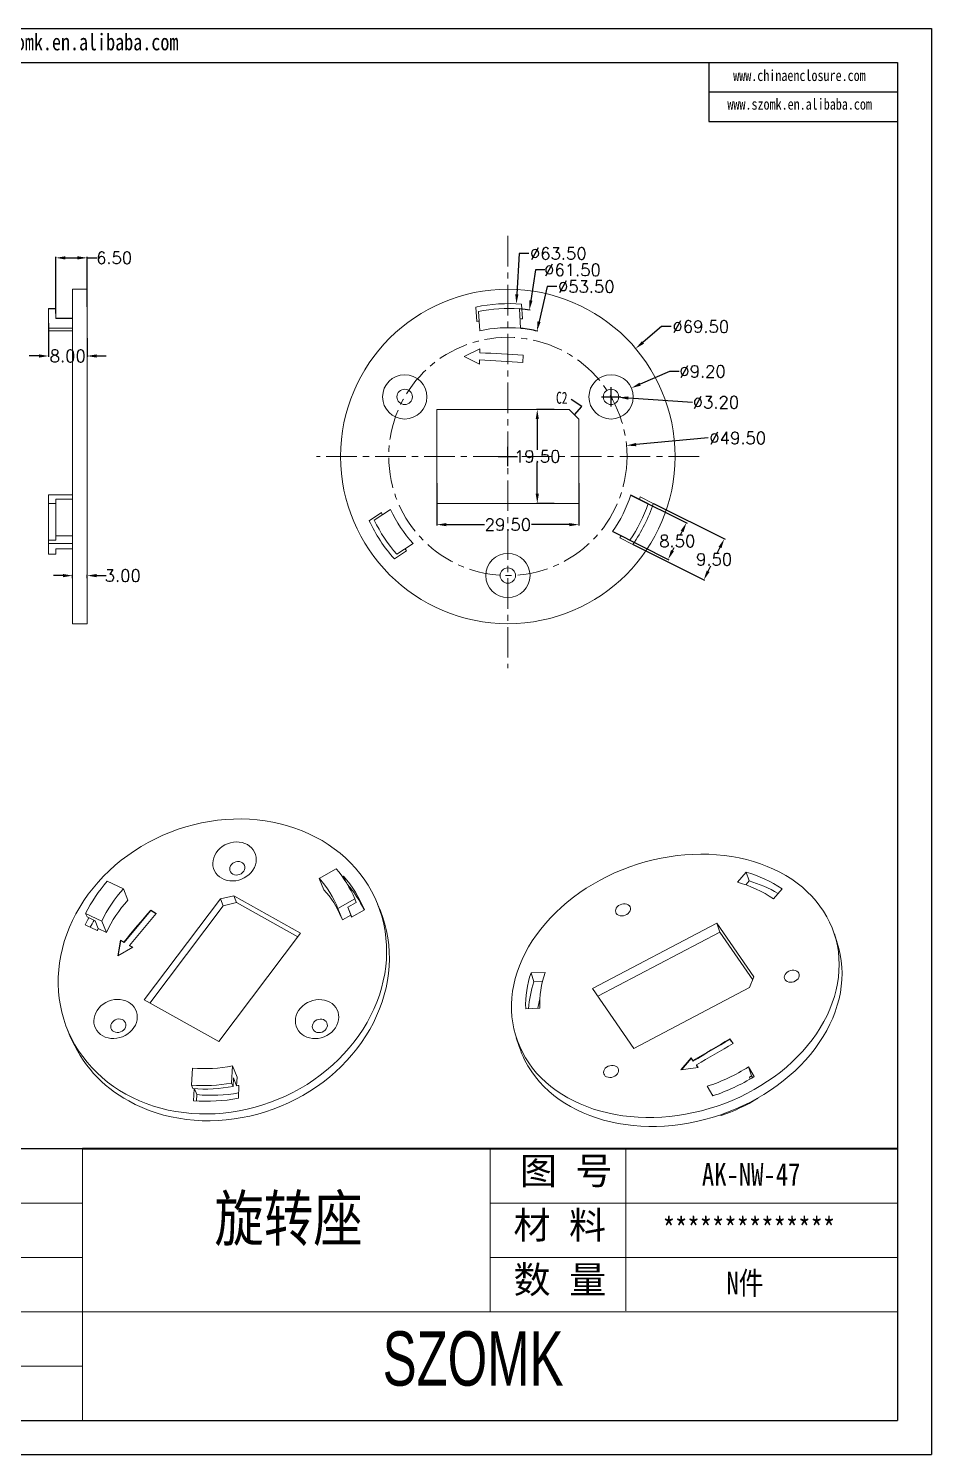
# Model space of a CAD drawing. Header units: inches. Extents: x 1184 to 3641, y 573 to 1047.
# Drawn here: x 3453.3 to 3640.9, y 573 to 869.2 of the extents above; entities that cross this region are included whole.
import ezdxf

# ---------------------------------------------------------------- set-up
doc = ezdxf.new("R2010")
doc.units = ezdxf.units.IN
doc.linetypes.add('CENTER', pattern=[10.16, 6.35, -1.27, 1.27, -1.27])
doc.layers.add('10', color=7, linetype='Continuous')
doc.layers.add('文字', color=81, linetype='Continuous')
doc.layers.add('粗实线', color=7, linetype='Continuous', lineweight=30)
doc.layers.add('细实线', color=3, linetype='Continuous', lineweight=9)
doc.styles.add('SLDTEXTSTYLE6', font='TXT', dxfattribs={"width": 0.7})
doc.styles.get("Standard").update_dxf_attribs({"font": 'txt', "bigfont": 'gbcbig.shx'})
doc.styles.add('宋体', font='', dxfattribs={"width": 0.8, "height": 3.5})
doc.styles.add('长仿宋', font='', dxfattribs={"width": 0.7, "height": 4})
doc.styles.get('宋体').set_extended_font_data('SimSun')
doc.styles.get('长仿宋').set_extended_font_data('SimSun')
doc.dimstyles.new('1', dxfattribs={"dimtxt": 0.5, "dimasz": 0.3, "dimexe": 0.18, "dimexo": 0.0625, "dimgap": 0.09, "dimtad": 0, "dimtih": 1, "dimtoh": 1, "dimzin": 0, "dimdsep": 46, "dimtxsty": 'Standard', "dimcen": 0, "dimadec": 0, "dimazin": 2, "dimtfac": 1, "dimtofl": 0, "dimtmove": 0, "dimatfit": 3, "dimfxl": 1, "dimtolj": 1, "dimtzin": 0, "dimarcsym": 0})
doc.dimstyles.new('2.5', dxfattribs={"dimtxt": 2.5, "dimasz": 2, "dimexe": 0.18, "dimexo": 0.0625, "dimgap": 0.09, "dimtad": 0, "dimtih": 1, "dimtoh": 1, "dimzin": 0, "dimdsep": 46, "dimtxsty": 'Standard', "dimcen": 2, "dimadec": 0, "dimazin": 0, "dimtfac": 1, "dimtofl": 0, "dimtmove": 0, "dimatfit": 3, "dimfxl": 1, "dimtolj": 1, "dimtzin": 0, "dimarcsym": 0})

# ---------------------------------------------------------------- blocks, each defined once
blk = doc.blocks.new('*D36')
at = {"color": 0, "lineweight": -2, "transparency": 16777216}
for p, q in [((3584.84, 807.31), (3580.97, 804.04)), ((3586.84, 807.31), (3584.84, 807.31)), ((3552.89, 778.33), (3552.89, 782.33)), ((3550.89, 780.33), (3554.89, 780.33))]:
    blk.add_line(p, q, dxfattribs=at)
at = {"color": 0, "transparency": 16777216}
blk.add_solid([(3580.76, 804.29), (3581.19, 803.78), (3579.44, 802.75)], dxfattribs=at)
at = {"layer": 'Defpoints', "color": 0, "transparency": 16777216}
for p in [(3579.44, 802.75), (3526.34, 757.91)]:
    blk.add_point(p, dxfattribs=at)
at = {"color": 0, "transparency": 16777216, "insert": (3592.98, 807.31), "char_height": 2.5, "attachment_point": 5}
blk.add_mtext('\\A1;∅69.50', dxfattribs=at)
blk = doc.blocks.new('*D37')
at = {"color": 0, "lineweight": -2, "transparency": 16777216}
for p, q in [((3555.24, 822.5), (3554.77, 814.03)), ((3557.24, 822.5), (3555.24, 822.5)), ((3552.89, 778.33), (3552.89, 782.33)), ((3550.89, 780.33), (3554.89, 780.33))]:
    blk.add_line(p, q, dxfattribs=at)
at = {"color": 0, "transparency": 16777216}
blk.add_solid([(3554.43, 814.05), (3555.1, 814.01), (3554.65, 812.03)], dxfattribs=at)
at = {"layer": 'Defpoints', "color": 0, "transparency": 16777216}
for p in [(3554.65, 812.03), (3551.13, 748.63)]:
    blk.add_point(p, dxfattribs=at)
at = {"color": 0, "transparency": 16777216, "insert": (3563.37, 822.5), "char_height": 2.5, "attachment_point": 5}
blk.add_mtext('\\A1;∅63.50', dxfattribs=at)
blk = doc.blocks.new('*D38')
at = {"color": 0, "lineweight": -2, "transparency": 16777216}
for p, q in [((3558.6, 819.08), (3557.67, 812.73)), ((3560.6, 819.08), (3558.6, 819.08)), ((3552.89, 778.33), (3552.89, 782.33)), ((3550.89, 780.33), (3554.89, 780.33))]:
    blk.add_line(p, q, dxfattribs=at)
blk.add_arc((3552.89, 780.33), 30.75, 81.2836, 85.4046, dxfattribs=at)
at = {"color": 0, "transparency": 16777216}
blk.add_solid([(3557.34, 812.78), (3558, 812.68), (3557.37, 810.75)], dxfattribs=at)
at = {"layer": 'Defpoints', "color": 0, "transparency": 16777216}
for p in [(3557.37, 810.75), (3548.41, 749.91)]:
    blk.add_point(p, dxfattribs=at)
at = {"color": 0, "transparency": 16777216, "insert": (3566.32, 819.08), "char_height": 2.5, "attachment_point": 5}
blk.add_mtext('\\A1;∅61.50', dxfattribs=at)
blk = doc.blocks.new('*D39')
at = {"color": 0, "lineweight": -2, "transparency": 16777216}
for p, q in [((3561.06, 815.61), (3559.38, 808.34)), ((3563.06, 815.61), (3561.06, 815.61)), ((3552.89, 778.33), (3552.89, 782.33)), ((3550.89, 780.33), (3554.89, 780.33))]:
    blk.add_line(p, q, dxfattribs=at)
blk.add_arc((3552.89, 780.33), 26.75, 76.5798, 84.1897, dxfattribs=at)
at = {"color": 0, "transparency": 16777216}
blk.add_solid([(3559.05, 808.41), (3559.7, 808.26), (3558.93, 806.39)], dxfattribs=at)
at = {"layer": 'Defpoints', "color": 0, "transparency": 16777216}
for p in [(3558.93, 806.39), (3546.86, 754.27)]:
    blk.add_point(p, dxfattribs=at)
at = {"color": 0, "transparency": 16777216, "insert": (3569.19, 815.61), "char_height": 2.5, "attachment_point": 5}
blk.add_mtext('\\A1;∅53.50', dxfattribs=at)
blk = doc.blocks.new('*D40')
at = {"color": 0, "lineweight": -2, "transparency": 16777216}
for p, q in [((3586.45, 797.99), (3580.38, 795.34)), ((3588.45, 797.99), (3586.45, 797.99)), ((3574.33, 790.7), (3574.33, 794.7)), ((3572.33, 792.7), (3576.33, 792.7))]:
    blk.add_line(p, q, dxfattribs=at)
at = {"color": 0, "transparency": 16777216}
blk.add_solid([(3580.24, 795.65), (3580.51, 795.04), (3578.54, 794.54)], dxfattribs=at)
at = {"layer": 'Defpoints', "color": 0, "transparency": 16777216}
for p in [(3578.54, 794.54), (3570.11, 790.87)]:
    blk.add_point(p, dxfattribs=at)
at = {"color": 0, "transparency": 16777216, "insert": (3593.33, 797.99), "char_height": 2.5, "attachment_point": 5}
blk.add_mtext('\\A1;∅9.20', dxfattribs=at)
blk = doc.blocks.new('*D41')
at = {"color": 0, "lineweight": -2, "transparency": 16777216}
for p, q in [((3574.33, 790.7), (3574.33, 794.7)), ((3572.33, 792.7), (3576.33, 792.7)), ((3591.24, 791.57), (3577.92, 792.46))]:
    blk.add_line(p, q, dxfattribs=at)
at = {"color": 0, "transparency": 16777216}
blk.add_solid([(3577.94, 792.8), (3577.9, 792.13), (3575.92, 792.6)], dxfattribs=at)
at = {"layer": 'Defpoints', "color": 0, "transparency": 16777216}
for p in [(3572.73, 792.81), (3575.92, 792.6)]:
    blk.add_point(p, dxfattribs=at)
at = {"color": 0, "transparency": 16777216, "insert": (3596.13, 791.57), "char_height": 2.5, "attachment_point": 5}
blk.add_mtext('\\A1;∅3.20', dxfattribs=at)
blk = doc.blocks.new('*D42')
at = {"color": 0, "lineweight": -2, "transparency": 16777216}
for p, q in [((3578.47, 772.31), (3590.15, 766.48)), ((3574.68, 764.7), (3586.35, 758.87)), ((3589.09, 764.77), (3588.76, 764.09)), ((3587.08, 760.74), (3587.42, 761.41))]:
    blk.add_line(p, q, dxfattribs=at)
at = {"color": 0, "transparency": 16777216}
for points in [[(3588.8, 764.92), (3589.39, 764.62), (3589.99, 766.56)], [(3586.79, 760.89), (3587.38, 760.59), (3586.19, 758.95)]]:
    blk.add_solid(points, dxfattribs=at)
at = {"layer": 'Defpoints', "color": 0, "transparency": 16777216}
for p in [(3578.42, 772.33), (3574.62, 764.73), (3586.19, 758.95)]:
    blk.add_point(p, dxfattribs=at)
at = {"color": 0, "transparency": 16777216, "insert": (3588.09, 762.75), "char_height": 2.5, "attachment_point": 5}
blk.add_mtext('\\A1;8.50', dxfattribs=at)
blk = doc.blocks.new('*D43')
at = {"color": 0, "lineweight": -2, "transparency": 16777216}
for p, q in [((3583.16, 770.53), (3598.01, 763.11)), ((3578.91, 762.03), (3593.77, 754.61)), ((3596.96, 761.4), (3596.4, 760.28)), ((3594.5, 756.48), (3595.06, 757.6))]:
    blk.add_line(p, q, dxfattribs=at)
at = {"color": 0, "transparency": 16777216}
for points in [[(3596.66, 761.55), (3597.25, 761.25), (3597.85, 763.19)], [(3594.2, 756.63), (3594.8, 756.33), (3593.6, 754.69)]]:
    blk.add_solid(points, dxfattribs=at)
at = {"layer": 'Defpoints', "color": 0, "transparency": 16777216}
for p in [(3583.1, 770.55), (3578.86, 762.06), (3597.85, 763.19)]:
    blk.add_point(p, dxfattribs=at)
at = {"color": 0, "transparency": 16777216, "insert": (3595.73, 758.94), "char_height": 2.5, "attachment_point": 5}
blk.add_mtext('\\A1;9.50', dxfattribs=at)
blk = doc.blocks.new('*D44')
at = {"color": 0, "lineweight": -2, "transparency": 16777216}
for p, q in [((3552.89, 778.33), (3552.89, 782.33)), ((3594.51, 784.16), (3579.53, 782.78)), ((3550.89, 780.33), (3554.89, 780.33))]:
    blk.add_line(p, q, dxfattribs=at)
at = {"color": 0, "transparency": 16777216}
blk.add_solid([(3579.5, 783.12), (3579.56, 782.45), (3577.54, 782.6)], dxfattribs=at)
at = {"layer": 'Defpoints', "color": 0, "transparency": 16777216}
for p in [(3577.54, 782.6), (3528.25, 778.06)]:
    blk.add_point(p, dxfattribs=at)
at = {"color": 0, "transparency": 16777216, "insert": (3600.64, 784.16), "char_height": 2.5, "attachment_point": 5}
blk.add_mtext('\\A1;∅49.50', dxfattribs=at)
blk = doc.blocks.new('*D45')
at = {"color": 0, "lineweight": -2, "transparency": 16777216}
for p, q in [((3538.14, 774.76), (3538.14, 765.98)), ((3567.64, 774.76), (3567.64, 765.98)), ((3540.14, 766.16), (3548.01, 766.16)), ((3565.64, 766.16), (3557.77, 766.16))]:
    blk.add_line(p, q, dxfattribs=at)
at = {"color": 0, "transparency": 16777216}
for points in [[(3540.14, 766.49), (3540.14, 765.82), (3538.14, 766.16)], [(3565.64, 766.49), (3565.64, 765.82), (3567.64, 766.16)]]:
    blk.add_solid(points, dxfattribs=at)
at = {"layer": 'Defpoints', "color": 0, "transparency": 16777216}
for p in [(3538.14, 774.82), (3567.64, 774.82), (3567.64, 766.16)]:
    blk.add_point(p, dxfattribs=at)
at = {"color": 0, "transparency": 16777216, "insert": (3552.89, 766.16), "char_height": 2.5, "attachment_point": 5}
blk.add_mtext('\\A1;29.50', dxfattribs=at)
blk = doc.blocks.new('*D46')
at = {"color": 0, "lineweight": -2, "transparency": 16777216}
for p, q in [((3562.52, 790.08), (3558.82, 790.08)), ((3559, 788.08), (3559, 781.67)), ((3559, 772.58), (3559, 778.99)), ((3562.52, 770.58), (3558.82, 770.58))]:
    blk.add_line(p, q, dxfattribs=at)
at = {"color": 0, "transparency": 16777216}
for points in [[(3558.67, 788.08), (3559.33, 788.08), (3559, 790.08)], [(3558.67, 772.58), (3559.33, 772.58), (3559, 770.58)]]:
    blk.add_solid(points, dxfattribs=at)
at = {"layer": 'Defpoints', "color": 0, "transparency": 16777216}
for p in [(3559, 790.08), (3562.58, 790.08), (3562.58, 770.58)]:
    blk.add_point(p, dxfattribs=at)
at = {"color": 0, "transparency": 16777216, "insert": (3559, 780.33), "char_height": 2.5, "attachment_point": 5}
blk.add_mtext('\\A1;19.50', dxfattribs=at)
blk = doc.blocks.new('*D55')
at = {"color": 0, "lineweight": -2, "transparency": 16777216}
for p, q in [((3460.47, 755.56), (3458.47, 755.56)), ((3462.47, 755.07), (3462.47, 755.74)), ((3465.47, 755.07), (3465.47, 755.74)), ((3467.47, 755.56), (3469.47, 755.56))]:
    blk.add_line(p, q, dxfattribs=at)
at = {"color": 0, "transparency": 16777216}
for points in [[(3460.47, 755.9), (3460.47, 755.23), (3462.47, 755.56)], [(3467.47, 755.9), (3467.47, 755.23), (3465.47, 755.56)]]:
    blk.add_solid(points, dxfattribs=at)
at = {"layer": 'Defpoints', "color": 0, "transparency": 16777216}
for p in [(3465.47, 755.56), (3462.47, 755.01), (3465.47, 755.01)]:
    blk.add_point(p, dxfattribs=at)
at = {"color": 0, "transparency": 16777216, "insert": (3472.89, 755.56), "char_height": 2.5, "attachment_point": 5}
blk.add_mtext('\\A1;3.00', dxfattribs=at)
blk = doc.blocks.new('*D56')
at = {"color": 0, "lineweight": -2, "transparency": 16777216}
for p, q in [((3457.47, 808.01), (3457.47, 801.02)), ((3465.47, 804.89), (3465.47, 801.02)), ((3455.47, 801.2), (3453.47, 801.2)), ((3467.47, 801.2), (3469.47, 801.2))]:
    blk.add_line(p, q, dxfattribs=at)
at = {"color": 0, "transparency": 16777216}
for points in [[(3455.47, 801.53), (3455.47, 800.86), (3457.47, 801.2)], [(3467.47, 801.53), (3467.47, 800.86), (3465.47, 801.2)]]:
    blk.add_solid(points, dxfattribs=at)
at = {"layer": 'Defpoints', "color": 0, "transparency": 16777216}
for p in [(3457.47, 808.07), (3465.47, 804.95), (3457.47, 801.2)]:
    blk.add_point(p, dxfattribs=at)
at = {"color": 0, "transparency": 16777216, "insert": (3461.47, 801.2), "char_height": 2.5, "attachment_point": 5}
blk.add_mtext('\\A1;8.00', dxfattribs=at)
blk = doc.blocks.new('*D57')
at = {"color": 0, "lineweight": -2, "transparency": 16777216}
for p, q in [((3458.97, 810.04), (3458.97, 821.77)), ((3460.97, 821.59), (3463.47, 821.59)), ((3465.47, 811.38), (3465.47, 821.77)), ((3465.47, 821.59), (3467.47, 821.59))]:
    blk.add_line(p, q, dxfattribs=at)
at = {"color": 0, "transparency": 16777216}
for points in [[(3460.97, 821.92), (3460.97, 821.25), (3458.97, 821.59)], [(3463.47, 821.92), (3463.47, 821.25), (3465.47, 821.59)]]:
    blk.add_solid(points, dxfattribs=at)
at = {"layer": 'Defpoints', "color": 0, "transparency": 16777216}
for p in [(3465.47, 821.59), (3458.97, 809.98), (3465.47, 811.32)]:
    blk.add_point(p, dxfattribs=at)
at = {"color": 0, "transparency": 16777216, "insert": (3471.1, 821.59), "char_height": 2.5, "attachment_point": 5}
blk.add_mtext('\\A1;6.50', dxfattribs=at)

msp = doc.modelspace()

# ---------------------------------------------------------------- linework, layer by layer
for p, q in [((3221.863, 869.241), (3640.894, 869.241)), ((3640.894, 869.241), (3640.894, 572.957)), ((3232.706, 862.187), (3633.839, 862.187)), ((3594.648, 862.187), (3594.648, 849.939)), ((3633.839, 862.187), (3633.839, 580.011)), ((3594.648, 856.063), (3633.839, 856.063)), ((3594.648, 849.939), (3633.839, 849.939)), ((3464.534, 636.446), (3379.881, 636.446)), ((3232.706, 580.011), (3633.839, 580.011)), ((3221.863, 572.957), (3640.894, 572.957))]:
    msp.add_line(p, q)
at = {"color": 1, "linetype": 'CENTER', "lineweight": 0}
for p, q in [((3552.892, 826.157), (3552.892, 736.322)), ((3592.642, 780.329), (3513.142, 780.329))]:
    msp.add_line(p, q, dxfattribs=at)
at = {"color": 7, "linetype": 'Continuous', "lineweight": 15}
for p, q in [((3465.471, 815.079), (3462.471, 815.079)), ((3462.471, 815.079), (3462.471, 745.579)), ((3465.471, 815.079), (3465.471, 745.579)), ((3555.736, 811.952), (3555.919, 808.919)), ((3458.971, 811.079), (3457.471, 811.079)), ((3457.471, 810.985), (3457.471, 811.079)), ((3457.471, 806.948), (3457.471, 810.985)), ((3458.971, 810.985), (3457.471, 810.985)), ((3458.971, 810.985), (3458.971, 811.079)), ((3458.971, 808.968), (3458.971, 810.985)), ((3462.471, 809.079), (3458.971, 809.079)), ((3458.971, 808.968), (3462.471, 808.968)), ((3546.437, 808.345), (3546.253, 811.377)), ((3546.809, 810.471), (3547.053, 806.434)), ((3555.538, 806.948), (3555.293, 810.985)), ((3457.471, 806.948), (3462.471, 806.948)), ((3457.471, 806.434), (3457.471, 806.948)), ((3457.471, 806.434), (3462.471, 806.434)), ((3547.093, 802.721), (3543.816, 801.099)), ((3547.016, 799.521), (3543.816, 801.099)), ((3547.016, 800.373), (3547.016, 799.521)), ((3547.093, 801.871), (3547.093, 802.721)), ((3556.093, 801.371), (3556.002, 799.874)), ((3538.142, 790.079), (3565.642, 790.079)), ((3538.142, 770.579), (3538.142, 790.079)), ((3565.642, 790.079), (3567.642, 788.079)), ((3567.642, 788.079), (3567.642, 770.579)), ((3457.471, 772.333), (3462.471, 772.333)), ((3457.471, 770.526), (3457.471, 772.333)), ((3458.971, 770.526), (3457.471, 770.526)), ((3457.471, 762.921), (3457.471, 770.526)), ((3458.971, 771.429), (3462.471, 771.429)), ((3458.971, 770.526), (3458.971, 771.429)), ((3458.971, 762.921), (3458.971, 770.526)), ((3567.642, 770.579), (3538.142, 770.579)), ((3582.038, 770.526), (3578.419, 772.333)), ((3580.382, 771.912), (3583.1, 770.555)), ((3524.084, 766.981), (3526.618, 768.656)), ((3528.516, 769.311), (3525.142, 767.081)), ((3574.622, 764.728), (3578.24, 762.921)), ((3458.971, 762.921), (3457.471, 762.921)), ((3457.471, 762.22), (3457.471, 762.921)), ((3457.471, 762.22), (3462.471, 762.22)), ((3457.471, 759.99), (3457.471, 762.22)), ((3458.971, 763.824), (3462.471, 763.824)), ((3529.83, 759.99), (3533.204, 762.22)), ((3578.856, 762.055), (3576.138, 763.412)), ((3458.971, 759.99), (3457.471, 759.99)), ((3458.971, 761.104), (3462.471, 761.104)), ((3458.971, 759.99), (3458.971, 761.104)), ((3531.857, 760.731), (3529.323, 759.056)), ((3462.471, 745.579), (3465.471, 745.579)), ((3517.238, 694.632), (3513.715, 692.667)), ((3602.396, 693.967), (3600.611, 691.848)), ((3602.999, 692.118), (3602.396, 693.967)), ((3473.013, 690.483), (3469.663, 692.079)), ((3473.013, 690.483), (3473.96, 688.126)), ((3513.715, 692.667), (3514.663, 690.31)), ((3518.544, 692.969), (3518.776, 693.099)), ((3518.776, 693.099), (3519.247, 691.926)), ((3602.999, 692.118), (3602.317, 691.308)), ((3608.058, 688.383), (3609.843, 690.502)), ((3477.335, 667.397), (3493.192, 688.391)), ((3493.192, 688.391), (3495.935, 689.035)), ((3493.761, 686.977), (3493.192, 688.391)), ((3496.504, 687.621), (3493.761, 686.977)), ((3495.935, 689.035), (3509.842, 681.308)), ((3495.935, 689.035), (3496.504, 687.621)), ((3496.504, 687.621), (3509.258, 680.535)), ((3517.569, 686.411), (3521.092, 688.375)), ((3519.616, 686.687), (3521.376, 687.668)), ((3521.376, 687.668), (3521.092, 688.375)), ((3465.463, 684.667), (3465.179, 685.375)), ((3465.179, 685.375), (3468.528, 683.779)), ((3465.463, 684.667), (3467.137, 683.87)), ((3478.487, 666.756), (3493.761, 686.977)), ((3478.712, 686.087), (3479.85, 685.357)), ((3478.75, 685.993), (3478.712, 686.087)), ((3478.75, 685.993), (3479.812, 685.312)), ((3517.569, 686.411), (3518.517, 684.054)), ((3518.517, 684.054), (3520.28, 685.037)), ((3520.442, 684.633), (3519.616, 686.687)), ((3519.616, 686.687), (3520.28, 685.037)), ((3523.083, 686.106), (3520.437, 684.63)), ((3526.398, 685.902), (3525.83, 687.317)), ((3467.602, 681.795), (3465.086, 682.993)), ((3467.137, 683.87), (3467.8, 682.22)), ((3467.8, 682.22), (3469.476, 681.422)), ((3468.528, 683.779), (3469.476, 681.422)), ((3596.316, 683.356), (3570.481, 669.747)), ((3596.919, 681.506), (3571.576, 668.157)), ((3603.997, 672.19), (3596.316, 683.356)), ((3596.919, 681.506), (3596.316, 683.356)), ((3603.752, 671.574), (3596.919, 681.506)), ((3472.45, 679.812), (3471.849, 676.594)), ((3472.487, 679.718), (3471.911, 676.629)), ((3473.125, 679.437), (3472.45, 679.812)), ((3472.487, 679.718), (3472.45, 679.812)), ((3473.163, 679.342), (3472.487, 679.718)), ((3473.163, 679.342), (3473.125, 679.437)), ((3474.272, 678.717), (3474.949, 678.341)), ((3474.309, 678.623), (3474.272, 678.717)), ((3474.309, 678.623), (3474.883, 678.304)), ((3509.842, 681.308), (3492.831, 658.787)), ((3621.319, 679.255), (3620.716, 681.105)), ((3474.949, 678.341), (3471.849, 676.594)), ((3560.655, 673.132), (3557.701, 673.032)), ((3558.304, 671.182), (3557.701, 673.032)), ((3560.086, 671.242), (3558.304, 671.182)), ((3570.481, 669.747), (3579.04, 657.306)), ((3579.04, 657.306), (3603.123, 669.991)), ((3603.997, 672.19), (3603.123, 669.991)), ((3492.831, 658.787), (3477.335, 667.397)), ((3556.591, 665.558), (3559.546, 665.659)), ((3461.347, 661.389), (3461.916, 659.975)), ((3554.64, 659.557), (3555.244, 657.707)), ((3599.716, 658.382), (3598.98, 659.296)), ((3599.02, 659.172), (3598.98, 659.296)), ((3599.676, 658.358), (3599.02, 659.172)), ((3590.955, 655.375), (3588.845, 652.892)), ((3590.996, 655.252), (3589.009, 652.914)), ((3591.329, 654.832), (3590.955, 655.375)), ((3590.996, 655.252), (3590.955, 655.375)), ((3591.37, 654.708), (3590.996, 655.252)), ((3591.37, 654.708), (3591.329, 654.832)), ((3487.341, 653.236), (3487.167, 649.675)), ((3495.505, 650.122), (3495.679, 653.683)), ((3495.679, 653.683), (3496.626, 651.326)), ((3592.427, 653.369), (3588.845, 652.892)), ((3592.054, 653.911), (3592.427, 653.369)), ((3592.094, 653.788), (3592.054, 653.911)), ((3592.094, 653.788), (3592.386, 653.363)), ((3604.047, 651.466), (3602.877, 653.486)), ((3603.48, 651.636), (3602.877, 653.486)), ((3487.452, 648.968), (3487.167, 649.675)), ((3487.584, 646.466), (3487.705, 648.951)), ((3487.793, 648.945), (3488.283, 647.726)), ((3495.79, 649.415), (3495.505, 650.122)), ((3495.79, 649.415), (3495.876, 651.194)), ((3495.876, 651.194), (3496.54, 649.544)), ((3496.54, 649.544), (3496.626, 651.326)), ((3497.033, 649.641), (3496.903, 646.966)), ((3594.321, 649.478), (3595.491, 647.458)), ((3603.197, 650.954), (3603.061, 651.372)), ((3603.702, 651.254), (3603.48, 651.636)), ((3488.22, 646.42), (3488.283, 647.726)), ((3595.51, 647.465), (3595.405, 647.786)), ((3604.822, 647.016), (3604.844, 646.947)), ((3597.188, 643.36), (3597.088, 643.534)), ((3597.127, 643.548), (3597.188, 643.36))]:
    msp.add_line(p, q, dxfattribs=at)
at = {"color": 7, "linetype": 'Continuous', "lineweight": 15, "flags": 128}
for points in [[(3473.55, 647.823), (3472.229, 648.602), (3470.959, 649.441), (3469.742, 650.34), (3468.583, 651.296), (3467.482, 652.306), (3466.443, 653.369), (3465.469, 654.481), (3464.561, 655.64), (3463.723, 656.844), (3462.955, 658.09), (3462.26, 659.374), (3461.639, 660.693), (3461.094, 662.045), (3460.626, 663.426), (3460.236, 664.833), (3459.925, 666.263), (3459.694, 667.712), (3459.543, 669.176), (3459.474, 670.653), (3459.485, 672.139), (3459.577, 673.63), (3459.75, 675.122), (3460.003, 676.613), (3460.335, 678.098), (3460.747, 679.575), (3461.236, 681.039), (3461.802, 682.487), (3462.444, 683.916), (3463.159, 685.322), (3463.947, 686.703), (3464.805, 688.053), (3465.731, 689.372), (3466.723, 690.655), (3467.779, 691.899), (3468.896, 693.102), (3470.072, 694.26), (3471.303, 695.37), (3472.588, 696.431), (3473.922, 697.44), (3475.303, 698.394), (3476.727, 699.291), (3478.191, 700.129), (3479.692, 700.905), (3481.226, 701.619), (3482.789, 702.268), (3484.377, 702.85), (3485.988, 703.366), (3487.616, 703.812), (3489.259, 704.188), (3490.912, 704.494), (3492.571, 704.728), (3494.233, 704.89), (3495.893, 704.98), (3497.548, 704.997), (3499.193, 704.941), (3500.825, 704.813), (3502.44, 704.613), (3504.034, 704.34), (3505.603, 703.997), (3507.143, 703.584), (3508.652, 703.101), (3510.124, 702.549), (3511.558, 701.931), (3512.949, 701.248), (3514.294, 700.501), (3515.59, 699.691), (3516.833, 698.822), (3518.022, 697.895), (3519.152, 696.911), (3520.222, 695.875), (3521.229, 694.787), (3522.17, 693.65), (3523.044, 692.468), (3523.847, 691.243), (3524.579, 689.978), (3525.237, 688.676), (3525.82, 687.34), (3526.327, 685.973), (3526.756, 684.579), (3527.107, 683.16), (3527.377, 681.72), (3527.568, 680.263), (3527.678, 678.792), (3527.708, 677.31), (3527.656, 675.822), (3527.524, 674.33), (3527.311, 672.838), (3527.018, 671.349), (3526.646, 669.868), (3526.195, 668.397), (3525.667, 666.94), (3525.063, 665.501), (3524.385, 664.083), (3523.633, 662.69), (3522.81, 661.324), (3521.918, 659.988), (3520.958, 658.687), (3519.934, 657.424), (3518.847, 656.2), (3517.7, 655.019), (3516.496, 653.884), (3515.238, 652.798), (3513.928, 651.763), (3512.57, 650.781), (3511.167, 649.856), (3509.723, 648.988), (3508.24, 648.181), (3506.722, 647.436), (3505.173, 646.754), (3503.597, 646.138), (3501.997, 645.589), (3500.377, 645.108), (3498.741, 644.697), (3497.093, 644.355), (3495.436, 644.085), (3493.775, 643.887), (3492.114, 643.761), (3490.456, 643.708), (3488.805, 643.727), (3487.166, 643.819), (3485.542, 643.984), (3483.937, 644.22), (3482.355, 644.528), (3480.8, 644.906), (3479.275, 645.355), (3477.784, 645.872), (3476.331, 646.457), (3474.918, 647.108), (3473.55, 647.823)], [(3493.462, 692.668), (3492.988, 692.978), (3492.574, 693.347), (3492.225, 693.768), (3491.948, 694.235), (3491.749, 694.738), (3491.632, 695.268), (3491.598, 695.814), (3491.648, 696.368), (3491.781, 696.918), (3491.995, 697.454), (3492.286, 697.967), (3492.648, 698.446), (3493.075, 698.883), (3493.558, 699.27), (3494.089, 699.599), (3494.657, 699.865), (3495.253, 700.062), (3495.865, 700.186), (3496.481, 700.236), (3497.091, 700.211), (3497.682, 700.11), (3498.244, 699.936), (3498.767, 699.692), (3499.24, 699.383), (3499.655, 699.014), (3500.004, 698.592), (3500.28, 698.126), (3500.479, 697.623), (3500.596, 697.093), (3500.63, 696.546), (3500.58, 695.993), (3500.447, 695.443), (3500.233, 694.906), (3499.942, 694.394), (3499.58, 693.914), (3499.154, 693.477), (3498.67, 693.09), (3498.14, 692.761), (3497.571, 692.496), (3496.975, 692.299), (3496.363, 692.174), (3495.747, 692.124), (3495.138, 692.15), (3494.546, 692.251), (3493.984, 692.425), (3493.462, 692.668)], [(3557.246, 654.3), (3558.024, 653.24), (3558.873, 652.22), (3559.79, 651.243), (3560.774, 650.311), (3561.821, 649.427), (3562.93, 648.592), (3564.097, 647.809), (3565.32, 647.08), (3566.597, 646.405), (3567.923, 645.787), (3569.296, 645.228), (3570.713, 644.728), (3572.17, 644.289), (3573.663, 643.911), (3575.19, 643.596), (3576.747, 643.345), (3578.329, 643.157), (3579.934, 643.034), (3581.557, 642.976), (3583.195, 642.983), (3584.843, 643.054), (3586.498, 643.19), (3588.156, 643.391), (3589.812, 643.656), (3591.464, 643.983), (3593.106, 644.374), (3594.736, 644.825), (3596.349, 645.338), (3597.942, 645.909), (3599.51, 646.539), (3601.05, 647.225), (3602.558, 647.965), (3604.031, 648.759), (3605.465, 649.604), (3606.857, 650.498), (3608.203, 651.439), (3609.501, 652.425), (3610.747, 653.454), (3611.939, 654.522), (3613.073, 655.628), (3614.146, 656.769), (3615.157, 657.942), (3616.102, 659.145), (3616.981, 660.373), (3617.789, 661.626), (3618.527, 662.899), (3619.191, 664.19), (3619.78, 665.495), (3620.293, 666.812), (3620.729, 668.137), (3621.087, 669.468), (3621.365, 670.8), (3621.563, 672.132), (3621.681, 673.459), (3621.718, 674.778), (3621.675, 676.087), (3621.551, 677.383), (3621.346, 678.662), (3621.062, 679.92), (3620.699, 681.157), (3620.257, 682.367), (3619.738, 683.549), (3619.143, 684.7), (3618.473, 685.816), (3617.73, 686.896), (3616.916, 687.937), (3616.033, 688.935), (3615.082, 689.89), (3614.066, 690.798), (3612.988, 691.658), (3611.85, 692.467), (3610.654, 693.224), (3609.404, 693.926), (3608.102, 694.572), (3606.752, 695.161), (3605.357, 695.691), (3603.92, 696.161), (3602.444, 696.569), (3600.933, 696.916), (3599.391, 697.199), (3597.821, 697.418), (3596.227, 697.574), (3594.612, 697.664), (3592.982, 697.69), (3591.338, 697.651), (3589.686, 697.547), (3588.029, 697.379), (3586.372, 697.146), (3584.717, 696.85), (3583.07, 696.491), (3581.433, 696.07), (3579.811, 695.587), (3578.208, 695.045), (3576.627, 694.445), (3575.073, 693.787), (3573.548, 693.073), (3572.057, 692.306), (3570.603, 691.486), (3569.19, 690.616), (3567.82, 689.698), (3566.497, 688.734), (3565.225, 687.727), (3564.006, 686.678), (3562.843, 685.591), (3561.739, 684.467), (3560.697, 683.31), (3559.718, 682.122), (3558.806, 680.906), (3557.962, 679.665), (3557.189, 678.401), (3556.488, 677.119), (3555.861, 675.82), (3555.31, 674.509), (3554.835, 673.187), (3554.438, 671.859), (3554.12, 670.527), (3553.882, 669.195), (3553.724, 667.866), (3553.646, 666.542), (3553.649, 665.227), (3553.733, 663.924), (3553.897, 662.637), (3554.142, 661.368), (3554.466, 660.12), (3554.869, 658.896), (3555.349, 657.7), (3555.906, 656.533), (3556.539, 655.399), (3557.246, 654.3)], [(3498.245, 694.765), (3498.165, 694.44), (3498.006, 694.132), (3497.775, 693.858), (3497.485, 693.634), (3497.152, 693.47), (3496.793, 693.376), (3496.429, 693.357), (3496.078, 693.415), (3495.76, 693.545), (3495.492, 693.74), (3495.288, 693.992), (3495.159, 694.284), (3495.112, 694.603), (3495.15, 694.931), (3495.27, 695.25), (3495.467, 695.542), (3495.729, 695.793), (3496.043, 695.989), (3496.391, 696.118), (3496.755, 696.175), (3497.115, 696.156), (3497.452, 696.061), (3497.747, 695.897), (3497.985, 695.672), (3498.152, 695.398), (3498.241, 695.09), (3498.245, 694.765)], [(3465.086, 682.993), (3465.58, 683.987), (3465.846, 684.485)], [(3526.398, 685.902), (3526.896, 684.559), (3527.325, 683.164), (3527.675, 681.746), (3527.946, 680.306), (3528.137, 678.849), (3528.247, 677.378), (3528.276, 675.896), (3528.225, 674.408), (3528.092, 672.915), (3527.879, 671.423), (3527.587, 669.935), (3527.214, 668.454), (3526.764, 666.983), (3526.236, 665.526), (3525.632, 664.087), (3524.953, 662.669), (3524.202, 661.275), (3523.379, 659.909), (3522.486, 658.574), (3521.527, 657.273), (3520.502, 656.009), (3519.416, 654.786), (3518.269, 653.605), (3517.065, 652.47), (3515.806, 651.384), (3514.497, 650.349), (3513.139, 649.367), (3511.736, 648.442), (3510.291, 647.574), (3508.808, 646.767), (3507.291, 646.021), (3505.742, 645.34), (3504.166, 644.724), (3502.566, 644.175), (3500.946, 643.694), (3499.31, 643.282), (3497.661, 642.941), (3496.005, 642.671), (3494.344, 642.473), (3492.682, 642.347), (3491.024, 642.294), (3489.374, 642.313), (3487.735, 642.405), (3486.111, 642.569), (3484.506, 642.806), (3482.924, 643.114), (3481.369, 643.492), (3479.844, 643.941), (3478.353, 644.458), (3476.899, 645.043), (3475.487, 645.694), (3474.118, 646.409)], [(3575.414, 685.384), (3575.614, 685.169), (3575.878, 685.004), (3576.193, 684.901), (3576.542, 684.863), (3576.905, 684.892), (3577.264, 684.989), (3577.598, 685.146), (3577.89, 685.356), (3578.124, 685.607), (3578.288, 685.886), (3578.372, 686.178), (3578.372, 686.467), (3578.289, 686.737), (3578.126, 686.974), (3577.892, 687.165), (3577.6, 687.3), (3577.266, 687.371), (3576.908, 687.375), (3576.545, 687.312), (3576.196, 687.184), (3575.881, 686.999), (3575.616, 686.767), (3575.415, 686.5), (3575.291, 686.213), (3575.248, 685.921), (3575.29, 685.639), (3575.414, 685.384)], [(3557.849, 652.451), (3558.627, 651.39), (3559.476, 650.37), (3560.394, 649.393), (3561.377, 648.462), (3562.424, 647.578), (3563.533, 646.743), (3564.7, 645.96), (3565.923, 645.23), (3567.2, 644.556), (3568.526, 643.938), (3569.899, 643.378), (3571.316, 642.878), (3572.773, 642.439), (3574.267, 642.061), (3575.793, 641.747), (3577.35, 641.495), (3578.933, 641.308), (3580.537, 641.185), (3582.16, 641.127), (3583.798, 641.133), (3585.446, 641.205), (3587.101, 641.341), (3588.759, 641.541), (3590.416, 641.806), (3592.067, 642.134), (3593.71, 642.524), (3595.339, 642.976), (3596.952, 643.488), (3598.545, 644.06), (3600.113, 644.689), (3601.653, 645.375), (3603.161, 646.116), (3604.634, 646.91), (3606.068, 647.755), (3607.46, 648.649), (3608.807, 649.59), (3610.104, 650.576), (3611.351, 651.604), (3612.542, 652.673), (3613.676, 653.779), (3614.749, 654.92), (3615.76, 656.093), (3616.706, 657.295), (3617.584, 658.524), (3618.393, 659.776), (3619.13, 661.05), (3619.794, 662.34), (3620.383, 663.646), (3620.896, 664.963), (3621.332, 666.288), (3621.69, 667.618), (3621.968, 668.951), (3622.166, 670.282), (3622.284, 671.609), (3622.322, 672.929), (3622.278, 674.238), (3622.154, 675.533), (3621.95, 676.812), (3621.665, 678.071), (3621.319, 679.255)], [(3611.973, 673.576), (3611.61, 673.512), (3611.261, 673.385), (3610.946, 673.2), (3610.681, 672.968), (3610.48, 672.701), (3610.356, 672.413), (3610.313, 672.121), (3610.355, 671.84), (3610.479, 671.585), (3610.679, 671.369), (3610.943, 671.205), (3611.258, 671.101), (3611.607, 671.063), (3611.97, 671.093), (3612.329, 671.189), (3612.663, 671.346), (3612.955, 671.556), (3613.189, 671.808), (3613.353, 672.087), (3613.437, 672.378), (3613.437, 672.667), (3613.354, 672.937), (3613.191, 673.174), (3612.957, 673.365), (3612.665, 673.5), (3612.331, 673.572), (3611.973, 673.576)], [(3468.741, 659.941), (3468.268, 660.251), (3467.854, 660.62), (3467.505, 661.041), (3467.228, 661.508), (3467.029, 662.011), (3466.912, 662.541), (3466.878, 663.087), (3466.928, 663.641), (3467.061, 664.191), (3467.275, 664.727), (3467.566, 665.24), (3467.928, 665.719), (3468.355, 666.156), (3468.838, 666.543), (3469.369, 666.872), (3469.937, 667.138), (3470.533, 667.335), (3471.145, 667.459), (3471.761, 667.509), (3472.371, 667.483), (3472.962, 667.383), (3473.524, 667.209), (3474.047, 666.965), (3474.52, 666.656), (3474.935, 666.287), (3475.283, 665.865), (3475.56, 665.398), (3475.759, 664.896), (3475.876, 664.366), (3475.91, 663.819), (3475.86, 663.265), (3475.727, 662.715), (3475.513, 662.179), (3475.222, 661.666), (3474.86, 661.187), (3474.433, 660.75), (3473.95, 660.363), (3473.419, 660.034), (3472.851, 659.769), (3472.255, 659.572), (3471.643, 659.447), (3471.027, 659.397), (3470.417, 659.423), (3469.826, 659.524), (3469.264, 659.698), (3468.741, 659.941)], [(3510.605, 659.913), (3510.132, 660.222), (3509.717, 660.591), (3509.368, 661.013), (3509.091, 661.479), (3508.893, 661.982), (3508.775, 662.512), (3508.741, 663.059), (3508.791, 663.612), (3508.924, 664.162), (3509.138, 664.699), (3509.429, 665.211), (3509.791, 665.691), (3510.218, 666.128), (3510.701, 666.515), (3511.232, 666.844), (3511.8, 667.109), (3512.396, 667.306), (3513.008, 667.431), (3513.624, 667.481), (3514.234, 667.455), (3514.825, 667.354), (3515.387, 667.18), (3515.91, 666.937), (3516.383, 666.627), (3516.798, 666.258), (3517.147, 665.837), (3517.423, 665.37), (3517.622, 664.867), (3517.739, 664.337), (3517.773, 663.791), (3517.723, 663.237), (3517.59, 662.687), (3517.376, 662.151), (3517.085, 661.638), (3516.723, 661.159), (3516.297, 660.722), (3515.813, 660.335), (3515.283, 660.006), (3514.714, 659.74), (3514.118, 659.543), (3513.507, 659.419), (3512.89, 659.369), (3512.281, 659.394), (3511.689, 659.495), (3511.127, 659.669), (3510.605, 659.913)], [(3471.323, 663.262), (3471.671, 663.391), (3472.035, 663.448), (3472.395, 663.428), (3472.731, 663.334), (3473.027, 663.17), (3473.265, 662.945), (3473.432, 662.671), (3473.521, 662.363), (3473.525, 662.038), (3473.445, 661.713), (3473.286, 661.405), (3473.055, 661.131), (3472.765, 660.906), (3472.432, 660.743), (3472.073, 660.649), (3471.709, 660.63), (3471.358, 660.687), (3471.04, 660.817), (3470.772, 661.013), (3470.567, 661.264), (3470.439, 661.557), (3470.392, 661.876), (3470.43, 662.204), (3470.55, 662.523), (3470.747, 662.815), (3471.009, 663.066), (3471.323, 663.262)], [(3512.903, 660.789), (3512.635, 660.985), (3512.431, 661.236), (3512.302, 661.529), (3512.255, 661.848), (3512.293, 662.175), (3512.413, 662.494), (3512.61, 662.787), (3512.872, 663.038), (3513.186, 663.233), (3513.534, 663.363), (3513.898, 663.419), (3514.258, 663.4), (3514.595, 663.306), (3514.89, 663.142), (3515.128, 662.917), (3515.295, 662.643), (3515.384, 662.335), (3515.388, 662.009), (3515.309, 661.684), (3515.149, 661.376), (3514.918, 661.103), (3514.628, 660.878), (3514.295, 660.714), (3513.936, 660.621), (3513.572, 660.602), (3513.221, 660.659), (3512.903, 660.789)], [(3575.647, 652.032), (3575.811, 652.311), (3575.895, 652.603), (3575.895, 652.892), (3575.811, 653.162), (3575.648, 653.399), (3575.415, 653.59), (3575.123, 653.725), (3574.789, 653.796), (3574.431, 653.801), (3574.067, 653.737), (3573.719, 653.609), (3573.403, 653.425), (3573.138, 653.192), (3572.938, 652.926), (3572.813, 652.638), (3572.771, 652.346), (3572.813, 652.065), (3572.937, 651.809), (3573.137, 651.594), (3573.401, 651.43), (3573.716, 651.326), (3574.065, 651.288), (3574.428, 651.318), (3574.786, 651.414), (3575.121, 651.571), (3575.413, 651.781), (3575.647, 652.032)], [(3595.405, 647.786), (3595.345, 647.766), (3595.318, 647.757)]]:
    msp.add_lwpolyline(points, dxfattribs=at)
at = {"color": 7, "linetype": 'Continuous', "lineweight": 15}
for centre, radius in [((3552.892, 780.329), 34.75), ((3531.458, 792.704), 4.6), ((3574.326, 792.704), 4.6), ((3531.458, 792.704), 1.6), ((3574.326, 792.704), 1.6), ((3552.892, 755.579), 4.6), ((3552.892, 755.579), 1.6)]:
    msp.add_circle(centre, radius, dxfattribs=at)
at = {"color": 1, "linetype": 'CENTER', "lineweight": 0}
msp.add_circle((3552.892, 780.329), 24.75, dxfattribs=at)
at = {"color": 7, "linetype": 'Continuous', "lineweight": 15}
for centre, radius, start, end in [((3552.892, 780.329), 31.75, 84.86127, 102.06949), ((3552.892, 780.329), 30.75, 85.52102, 101.40974), ((3552.892, 780.329), 28.75, 83.95552, 84.96441), ((3552.892, 780.329), 28.75, 101.96635, 102.97524), ((3552.892, 780.329), 26.75, 84.32357, 102.60719), ((3552.892, 780.329), 26.75, 324.32357, 342.60719), ((3552.892, 780.329), 30.75, 325.52102, 341.40974), ((3552.892, 780.329), 31.75, 324.86127, 342.06949), ((3552.892, 780.329), 28.75, 341.96635, 342.97524), ((3552.892, 780.329), 28.75, 203.95552, 204.96441), ((3552.892, 780.329), 26.75, 204.32357, 222.60719), ((3552.892, 780.329), 31.75, 204.86127, 222.06949), ((3552.892, 780.329), 30.75, 205.52102, 221.40974), ((3552.892, 780.329), 28.75, 323.95552, 324.96441), ((3552.892, 780.329), 28.75, 221.96635, 222.97524), ((3499.739, 679.539), 23.109, 22.48169, 40.77866), ((3594.881, 668.082), 26.954, 56.28342, 73.8113), ((3492.539, 671.926), 30.486, 138.6208, 153.82384), ((3492.554, 672.56), 26.516, 137.47423, 154.9704), ((3498.804, 679.168), 20.115, 21.10538, 42.15497), ((3500.91, 677.272), 23.868, 21.72326, 41.53709), ((3501.448, 675.832), 23.908, 25.39561, 40.87387), ((3594.185, 668.302), 24.407, 55.36031, 74.7344), ((3595.207, 665.531), 27.705, 60.06389, 73.66469), ((3493.502, 670.203), 26.516, 137.47423, 154.9704), ((3499.735, 676.798), 20.135, 22.82439, 42.14996), ((3500.473, 677.121), 21.33, 20.61318, 21.78447), ((3493.029, 668.575), 30.306, 149.46857, 152.63874), ((3491.838, 670.77), 26.626, 154.52947, 155.53977), ((3577.614, 666.256), 21.035, 161.20969, 181.90065), ((3578.578, 666.652), 19.059, 160.12323, 182.98711), ((3578.732, 664.291), 21.559, 161.35823, 176.57263), ((3579.92, 662.194), 21.074, 165.30673, 170.57693), ((3487.027, 670.292), 27.149, 202.33615, 241.6085), ((3574.685, 664.069), 20.455, 198.11955, 214.60795), ((3489.95, 682.516), 29.396, 264.90693, 281.23711), ((3583.017, 684.747), 37.037, 287.77052, 302.42748), ((3489.539, 683.396), 33.804, 265.97764, 280.1664), ((3489.823, 682.689), 33.804, 265.97764, 280.1664), ((3490.529, 681.755), 32.766, 280.5696, 281.44938), ((3582.525, 686.276), 40.926, 288.47023, 301.72777), ((3584.412, 681.537), 35.464, 301.72573, 302.52665), ((3490.39, 681.25), 34.897, 265.38778, 280.75626), ((3491.267, 679.114), 31.529, 264.56976, 280.40016), ((3584.292, 680.858), 39.653, 288.97957, 301.21843)]:
    msp.add_arc(centre, radius, start, end, dxfattribs=at)
for points in [[(3556.002, 799.874), (3553.008, 800.054), (3550.012, 800.22), (3547.016, 800.373)], [(3556.093, 801.371), (3553.093, 801.551), (3550.093, 801.718), (3547.093, 801.871)], [(3478.712, 686.087), (3476.839, 683.877), (3474.977, 681.66), (3473.125, 679.437)], [(3478.75, 685.993), (3476.877, 683.783), (3475.015, 681.566), (3473.163, 679.342)], [(3479.85, 685.357), (3477.98, 683.15), (3476.121, 680.937), (3474.272, 678.717)], [(3598.98, 659.296), (3596.436, 657.799), (3593.886, 656.311), (3591.329, 654.832)], [(3599.02, 659.172), (3596.477, 657.676), (3593.926, 656.188), (3591.37, 654.708)], [(3599.716, 658.382), (3597.169, 656.883), (3594.614, 655.393), (3592.054, 653.911)]]:
    msp.add_open_spline(points, degree=3, dxfattribs=at)
at = {"layer": '粗实线', "color": 7, "lineweight": 40}
msp.add_line((3633.839, 636.446), (3464.534, 636.446), dxfattribs=at)
at = {"layer": '细实线', "color": 7}
for p, q in [((3464.534, 636.446), (3464.534, 580.011)), ((3549.187, 636.446), (3549.187, 602.585)), ((3577.404, 636.446), (3577.404, 602.823)), ((3464.534, 625.159), (3379.881, 625.159)), ((3633.839, 625.159), (3549.187, 625.159)), ((3464.534, 613.872), (3379.881, 613.872)), ((3633.839, 613.872), (3549.187, 613.872)), ((3633.839, 602.585), (3379.881, 602.585)), ((3464.534, 591.298), (3379.881, 591.298))]:
    msp.add_line(p, q, dxfattribs=at)

# ---------------------------------------------------------------- texts
at = {"layer": '10', "color": 0, "insert": (3564.091, 793.769), "char_height": 2.5, "attachment_point": 2, "style": 'SLDTEXTSTYLE6'}
msp.add_mtext('C2', dxfattribs=at)
at = {"layer": '文字', "color": 0, "attachment_point": 1, "style": '宋体'}
for s, insert, char_height, width in [('www.szomk.en.alibaba.com', (3439.404, 868.16), 3.44881, 60.59231), ('www.chinaenclosure.com', (3599.697, 860.636), 2.29921, 40.39487), ('www.szomk.en.alibaba.com', (3598.496, 854.681), 2.29921, 40.39487), ('{\\H1.111x;AK-NW-47}', (3593.197, 633.498), 4.23263, 48.93398), ('旋转座', (3491.933, 626.702), 9.4058, 120.2504), ('{\\H1.111x;**************}', (3585.055, 622.211), 4.23263, 48.93398), ('{\\H1.111x;N件}', (3598.316, 610.924), 4.23263, 48.93398)]:
    msp.add_mtext(s, dxfattribs=dict(at, insert=insert, char_height=char_height, width=width))
at = {"layer": '粗实线', "insert": (3526.887, 598.544), "char_height": 11.28702, "width": 126.57275, "attachment_point": 1, "style": '长仿宋'}
msp.add_mtext('{\\fSTXinwei|b0|i0|c134|p2;SZOMK}', dxfattribs=at)
at = {"layer": '细实线', "color": 7, "char_height": 5.64351, "attachment_point": 1}
for s, insert, width in [('{\\fSimSun|b0|i0|c134|p54;图 号}', (3555.392, 634.733), 28.21755), ('{\\fSimSun|b0|i0|c134|p54;材 料   }', (3554.054, 623.446), 28.21755), ('{\\fSimSun|b0|i0|c134|p54;数 量}', (3554.082, 612.103), 25.49809)]:
    msp.add_mtext(s, dxfattribs=dict(at, insert=insert, width=width))

# ---------------------------------------------------------------- dimensions: what is measured, and where the dimension line sits
for p1, p2, picture, middle in [((3551.129, 748.628), (3554.655, 812.03), '*D37', (3563.368, 822.503)), ((3548.41, 749.908), (3557.374, 810.751), '*D38', (3566.315, 819.076)), ((3546.859, 754.268), (3558.925, 806.39), '*D39', (3569.191, 815.606)), ((3526.341, 757.91), (3579.443, 802.748), '*D36', (3592.975, 807.309)), ((3570.109, 790.866), (3578.543, 794.542), '*D40', (3593.331, 797.987)), ((3572.73, 792.811), (3575.923, 792.597), '*D41', (3591.245, 791.567)), ((3528.246, 778.059), (3577.538, 782.6), '*D44', (3594.512, 784.163))]:
    dim = msp.add_diameter_dim_2p(p1=p1, p2=p2, dimstyle='2.5')
    dim.commit()
    dim.dimension.update_dxf_attribs({"geometry": picture, "text_midpoint": middle, "dimtype": 163})
for base, p1, p2, picture, middle in [((3465.471, 821.585), (3458.971, 809.977), (3465.471, 811.32), '*D57', (3471.103, 821.585)), ((3457.471, 801.197), (3465.471, 804.952), (3457.471, 808.071), '*D56', (3461.471, 801.197)), ((3567.642, 766.156), (3538.142, 774.822), (3567.642, 774.822), '*D45', (3552.892, 766.156)), ((3465.471, 755.564), (3462.471, 755.01), (3465.471, 755.01), '*D55', (3472.894, 755.564))]:
    dim = msp.add_linear_dim(base=base, p1=p1, p2=p2, dimstyle='2.5')
    dim.commit()
    dim.dimension.update_dxf_attribs({"geometry": picture, "text_midpoint": middle})
dim = msp.add_linear_dim(base=(3559, 790.079), p1=(3562.584, 770.579), p2=(3562.584, 790.079), angle=90, dimstyle='2.5')
dim.commit()
dim.dimension.update_dxf_attribs({"geometry": '*D46', "text_midpoint": (3559, 780.329)})
for p1, p2, distance, picture, middle in [((3578.419, 772.333), (3574.622, 764.728), 12.931, '*D42', (3588.089, 762.754)), ((3578.856, 762.055), (3583.1, 770.555), -16.485, '*D43', (3595.727, 758.94))]:
    dim = msp.add_aligned_dim(p1=p1, p2=p2, distance=distance, dimstyle='2.5')
    dim.commit()
    dim.dimension.update_dxf_attribs({"geometry": picture, "text_midpoint": middle})

# ---------------------------------------------------------------- leaders
msp.add_leader([(3566.735, 788.985), (3568.235, 790.717), (3566.012, 792.188)], dimstyle='1', override={"dimgap": 0.09, "dimtad": 0})

doc.saveas('drawing.dxf')
